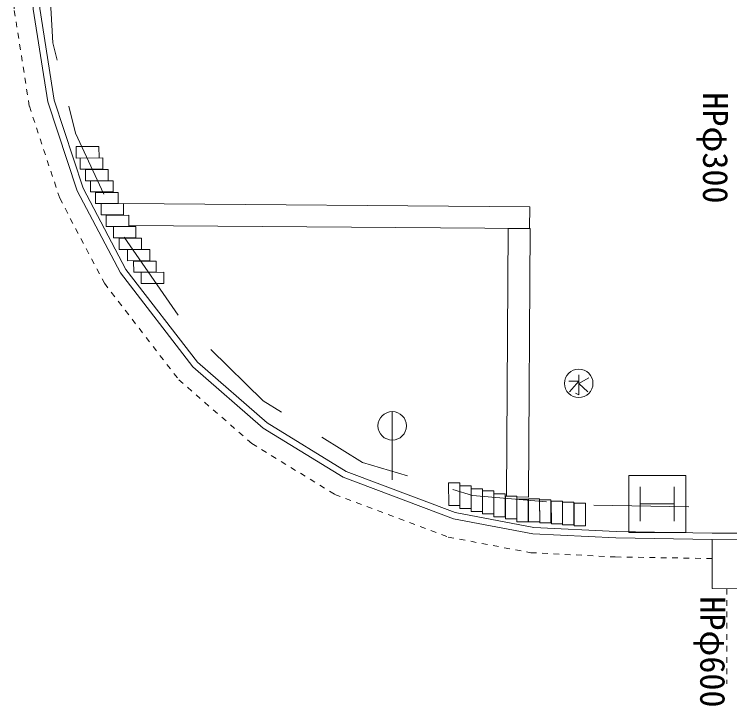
# Model space of a CAD drawing. Units: millimetres on the paper. Extents: x -420 to 420, y -297 to 297.
# Drawn here: x -239.14 to -226.58, y -222.14 to -210 of the extents above; entities that cross this region are included whole.
import ezdxf
from ezdxf.enums import TextEntityAlignment as Align

# ---------------------------------------------------------------- set-up
doc = ezdxf.new("R2010")
doc.units = ezdxf.units.MM
doc.linetypes.add('DASHED', pattern=[7.5, 6, -1.5])
doc.layers.add('0-0', color=7, linetype='Continuous', lineweight=13)
doc.layers.add('0-2_作業レイヤ1', color=7, linetype='Continuous', lineweight=13)
doc.styles.add('ＭＳ ゴシック', font='')
doc.styles.get('ＭＳ ゴシック').set_extended_font_data('MS Gothic')

# ---------------------------------------------------------------- blocks, each defined once
blk = doc.blocks.new('ggNum000029')
at = {"layer": '0-2_作業レイヤ1'}
for p, q in [((21629620, 158866151), (21631045, 158864096)), ((21641997, 158859087), (21644497, 158859049))]:
    blk.add_line(p, q, dxfattribs=at)
for points in [[(21627625, 158873287), (21627739, 158871266), (21627855, 158870804)], [(21628160, 158869592), (21628339, 158868882), (21629083, 158867278)], [(21631904, 158863193), (21633283, 158861834), (21633762, 158861537)], [(21634824, 158860877), (21635899, 158860210), (21637083, 158859858)], [(21638281, 158859501), (21638803, 158859346), (21640751, 158859180)]]:
    blk.add_lwpolyline(points, dxfattribs=at)
blk = doc.blocks.new('~4946')
at = {"layer": '0-0'}
blk.add_blockref('ggNum000029', (0, 0), dxfattribs=at)
blk = doc.blocks.new('拡大図~8')
at = {"layer": '0-2_作業レイヤ1', "lineweight": 18}
for p, q in [((21641599, 158862297), (21641862, 158862447)), ((21641337, 158862354), (21641599, 158862354)), ((21641599, 158862354), (21641359, 158862072)), ((21641599, 158862297), (21641839, 158862072)), ((21636683, 158861553), (21636683, 158859753)), ((21643217, 158859573), (21643217, 158858673)), ((21644117, 158858673), (21644117, 158859573)), ((21644117, 158859123), (21643217, 158859123))]:
    blk.add_line(p, q, dxfattribs=at)
at = {"layer": '0-2_作業レイヤ1', "linetype": 'DASHED', "lineweight": 18}
blk.add_line((21645502, 158856890), (21645502, 158854385), dxfattribs=at)
at = {"layer": '0-2_作業レイヤ1', "lineweight": 18}
for points in [[(21646496, 159061372), (21644156, 159038498), (21642832, 159025537), (21642156, 159018843), (21639075, 158988505), (21636076, 158959259), (21630588, 158905558), (21627418, 158874395), (21627395, 158872166), (21627773, 158869752), (21628540, 158867435), (21629663, 158865297), (21631549, 158862852), (21633384, 158861255), (21635466, 158859976), (21638343, 158858898), (21640413, 158858505), (21642585, 158858396), (21645114, 158858354), (21646480, 158858350), (21667060, 158858246)], [(21627248, 158874404), (21627225, 158872153), (21627608, 158869712), (21628383, 158867368), (21629519, 158865205), (21631425, 158862735), (21633283, 158861118), (21635391, 158859823), (21638297, 158858734), (21640393, 158858336), (21642580, 158858227), (21645113, 158858184)], [(21629602, 158866722), (21629604, 158867029), (21640306, 158866947), (21640302, 158866375), (21629743, 158866456)], [(21639693, 158859327), (21639735, 158866379), (21640322, 158866375), (21640279, 158859304), (21639964, 158859306)], [(21641599, 158862522), (21641599, 158861997), (21641509, 158862035)]]:
    blk.add_lwpolyline(points, dxfattribs=at)
at = {"layer": '0-2_作業レイヤ1', "linetype": 'DASHED', "lineweight": 18}
blk.add_lwpolyline([(21626748, 158874409), (21626724, 158872117), (21627120, 158869594), (21627921, 158867172), (21629097, 158864934), (21631060, 158862390), (21632986, 158860714), (21635170, 158859371), (21638162, 158858251), (21640333, 158857838), (21642563, 158857727), (21645116, 158857684)], dxfattribs=at)
at = {"layer": '0-2_作業レイヤ1', "lineweight": 18}
for points in [[(21628356, 158868532), (21628954, 158868537), (21628956, 158868234), (21628358, 158868230)], [(21628462, 158867936), (21629057, 158867937), (21629056, 158868232), (21628462, 158868231)], [(21628604, 158867633), (21629198, 158867634), (21629197, 158867929), (21628603, 158867928)], [(21628734, 158867338), (21629328, 158867340), (21629327, 158867634), (21628733, 158867633)], [(21628865, 158867029), (21629460, 158867030), (21629459, 158867325), (21628865, 158867324)], [(21629010, 158866733), (21629605, 158866734), (21629604, 158867029), (21629010, 158867028)], [(21629149, 158866426), (21629743, 158866428), (21629742, 158866722), (21629148, 158866721)], [(21629336, 158866132), (21629930, 158866133), (21629930, 158866428), (21629335, 158866427)], [(21629485, 158865822), (21630079, 158865823), (21630079, 158866118), (21629484, 158866117)], [(21629704, 158865528), (21630298, 158865529), (21630298, 158865824), (21629704, 158865823)], [(21629870, 158865222), (21630464, 158865224), (21630464, 158865518), (21629869, 158865517)], [(21630067, 158864925), (21630661, 158864926), (21630661, 158865221), (21630067, 158865220)], [(21644417, 158858373), (21642917, 158858373), (21642917, 158859873), (21644417, 158859873)], [(21638466, 158859678), (21638467, 158859079), (21638171, 158859078), (21638169, 158859677)], [(21638764, 158859601), (21638766, 158859002), (21638469, 158859001), (21638468, 158859600)], [(21639063, 158859524), (21639065, 158858925), (21638768, 158858924), (21638766, 158859523)], [(21639360, 158859464), (21639362, 158858864), (21639065, 158858863), (21639063, 158859463)], [(21639658, 158859387), (21639660, 158858787), (21639364, 158858787), (21639362, 158859386)], [(21639964, 158859329), (21639966, 158858729), (21639670, 158858728), (21639668, 158859328)], [(21640263, 158859252), (21640265, 158858652), (21639968, 158858651), (21639966, 158859251)], [(21640568, 158859255), (21640570, 158858655), (21640273, 158858654), (21640272, 158859254)], [(21640865, 158859228), (21640867, 158858629), (21640570, 158858628), (21640568, 158859227)], [(21641172, 158859195), (21641174, 158858596), (21640877, 158858595), (21640876, 158859195)], [(21641469, 158859168), (21641471, 158858569), (21641174, 158858568), (21641172, 158859167)], [(21641777, 158859144), (21641779, 158858545), (21641482, 158858544), (21641480, 158859143)], [(21645112, 158856893), (21646492, 158856887), (21646498, 158858180), (21645118, 158858186)]]:
    blk.add_lwpolyline(points, close=True, dxfattribs=at)
for centre in [(21641599, 158862297), (21636683, 158861178)]:
    blk.add_circle(centre, 375, dxfattribs=at)
at = {"layer": '0-2_作業レイヤ1', "style": 'ＭＳ ゴシック'}
for s, p in [('HPφ300', (21644676, 158869960)), ('HPφ600', (21644602, 158856689))]:
    blk.add_text(s, height=659.8, rotation=270, dxfattribs=at).set_placement(p, align=Align.BOTTOM_LEFT)
blk = doc.blocks.new('元図より')
at = {"layer": '0-0'}
for name in ['~4946', '拡大図~8']:
    blk.add_blockref(name, (0, 0), dxfattribs=at)

msp = doc.modelspace()

# ---------------------------------------------------------------- block references
at = {"layer": '0-0', "xscale": 0.0006666667, "yscale": 0.0006666667}
msp.add_blockref('元図より', (-14656.961, -106124.681), dxfattribs=at)

doc.saveas('drawing.dxf')
